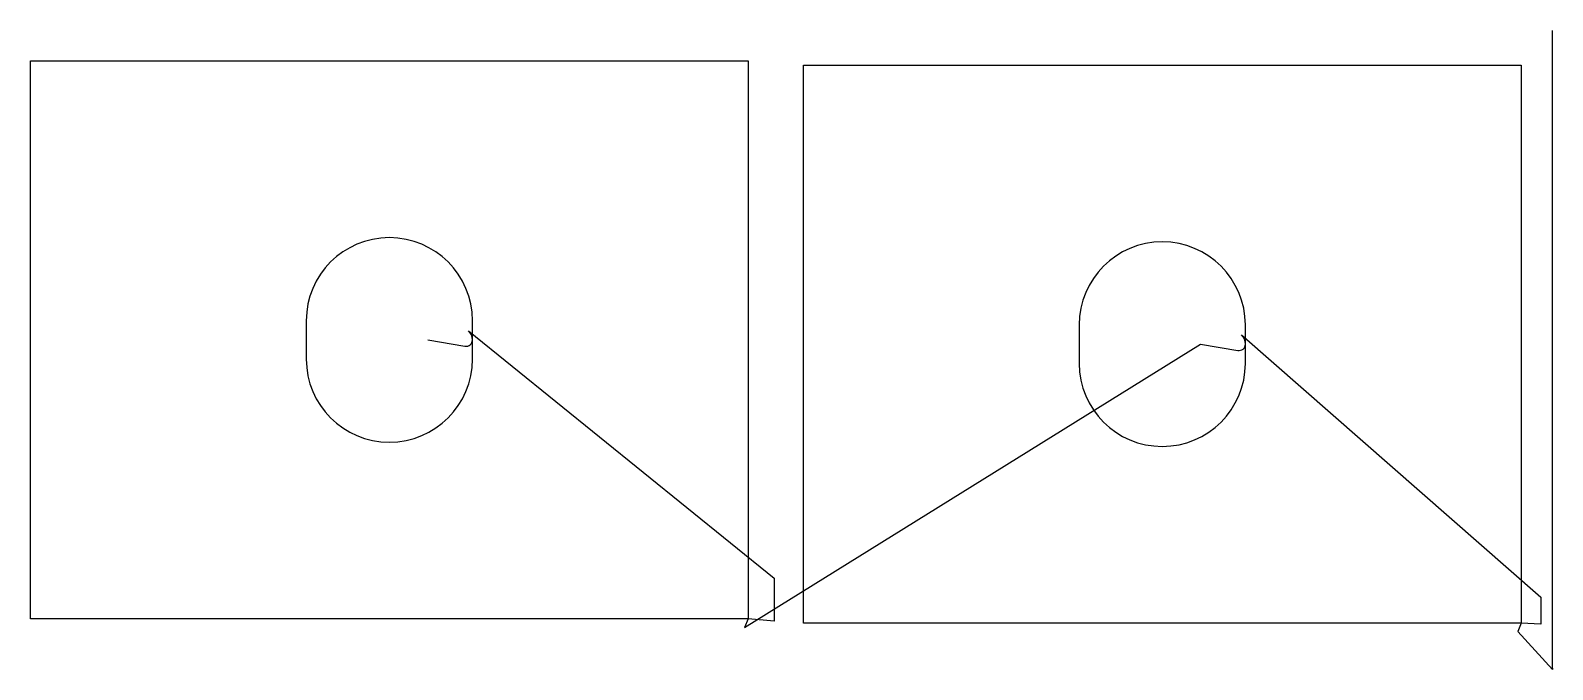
# Model space of a CAD drawing. Header units: metres. Extents: x 66 to 1257, y 0 to 500.
import ezdxf

# ---------------------------------------------------------------- set-up
doc = ezdxf.new("R2010")
doc.units = ezdxf.units.M

msp = doc.modelspace()

# ---------------------------------------------------------------- linework, layer by layer
at = {"layer": 'TOOL_0'}
for p, q in [((1256.817, 499.003), (1256.817, 500.003)), ((1256.817, 1.003), (1256.817, 499.003)), ((66.142, 39.644), (66.142, 476.144)), ((66.142, 476.144), (627.642, 476.144)), ((627.642, 476.144), (627.642, 39.644)), ((670.758, 36.323), (670.758, 472.823)), ((670.758, 472.823), (1232.258, 472.823)), ((1232.258, 472.823), (1232.258, 36.323)), ((281.892, 272.893), (281.892, 242.893)), ((408.859, 265.067), (647.945, 71.427)), ((411.892, 257.893), (411.892, 272.893)), ((886.508, 269.572), (886.508, 239.572)), ((1016.508, 254.572), (1016.508, 269.572)), ((376.892, 257.893), (406.059, 252.963)), ((411.892, 242.893), (411.892, 257.893)), ((624.635, 32.984), (981.509, 254.572)), ((981.509, 254.572), (1010.675, 249.642)), ((1013.475, 261.746), (1247.735, 56.517)), ((1016.508, 239.572), (1016.508, 254.572)), ((647.945, 71.427), (647.945, 37.739)), ((1247.735, 56.517), (1247.735, 35.397)), ((627.642, 39.644), (66.142, 39.644)), ((627.642, 39.644), (624.635, 32.984)), ((647.945, 37.739), (627.642, 39.644)), ((1232.258, 36.323), (670.758, 36.323)), ((1232.258, 36.323), (1229.526, 29.689)), ((1247.735, 35.397), (1232.258, 36.323)), ((1229.526, 29.689), (1256.817, 0.003)), ((1256.817, 0.003), (1256.817, 1.003)), ((1256.817, 1.003), (1256.817, 0.003)), ((1256.817, 0.003), (1256.817, 1.003))]:
    msp.add_line(p, q, dxfattribs=at)
for centre, radius, start, end in [((346.892, 272.893), 65, 0, 180), ((951.508, 269.572), 65, 0, 180), ((401.892, 257.893), 10, 0, 45.838652), ((406.892, 257.893), 5, 260.409571, 0), ((1011.508, 254.572), 5, 260.409571, 0), ((1006.508, 254.572), 10, 0, 45.838652), ((346.892, 242.893), 65, 180, 0), ((951.508, 239.572), 65, 180, 0)]:
    msp.add_arc(centre, radius, start, end, dxfattribs=at)

doc.saveas('drawing.dxf')
